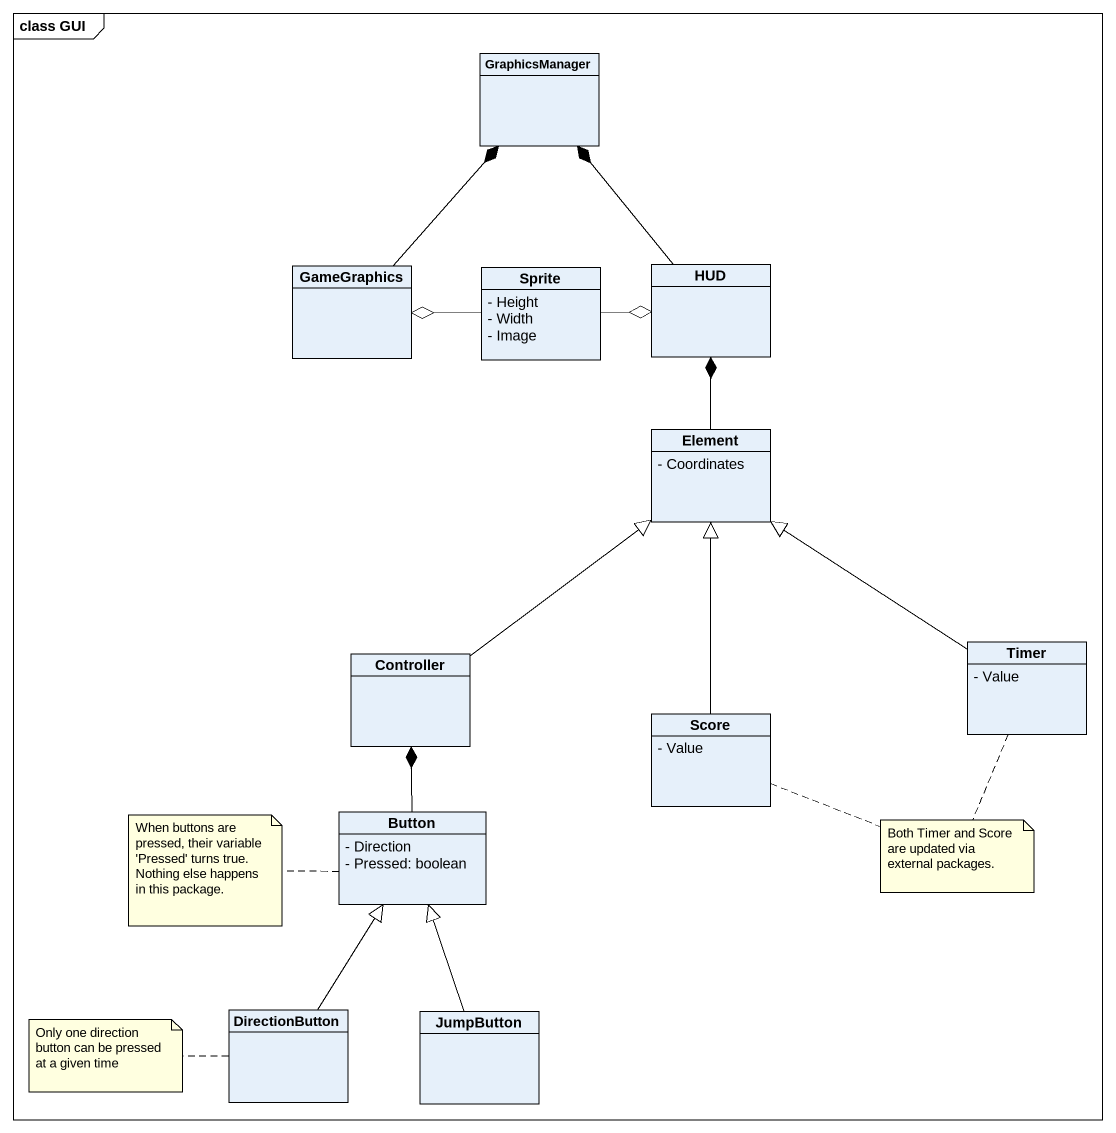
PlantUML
@startuml
mainframe class GUI
hide circle
hide empty members
skinparam classAttributeIconSize 0
class GraphicsManager
class GameGraphics
class Sprite {
  - Height
  - Width
  - Image
}
class HUD
class Element {
  - Coordinates
}
class Timer {
  - Value
}
class Controller
class Score {
  - Value
}
class Button {
  - Direction
  - Pressed: boolean
}
class DirectionButton
class JumpButton
GameGraphics -up-* GraphicsManager
Sprite -left-o GameGraphics
Sprite -right-o HUD
HUD -up-* GraphicsManager
Element -up-* HUD
Timer -up-|> Element
Controller -up-|> Element
Score -up-|> Element
Button -up-* Controller
DirectionButton -up-|> Button
JumpButton -up-|> Button
note left of Button
  When buttons are pressed, their variable 'Pressed' turns true.
  Nothing else happens in this package.
end note
note as N2
  Both Timer and Score are updated via external packages.
end note
N2 .. Score
N2 .. Timer
note left of DirectionButton : Only one direction button can be pressed at a given time
@enduml
